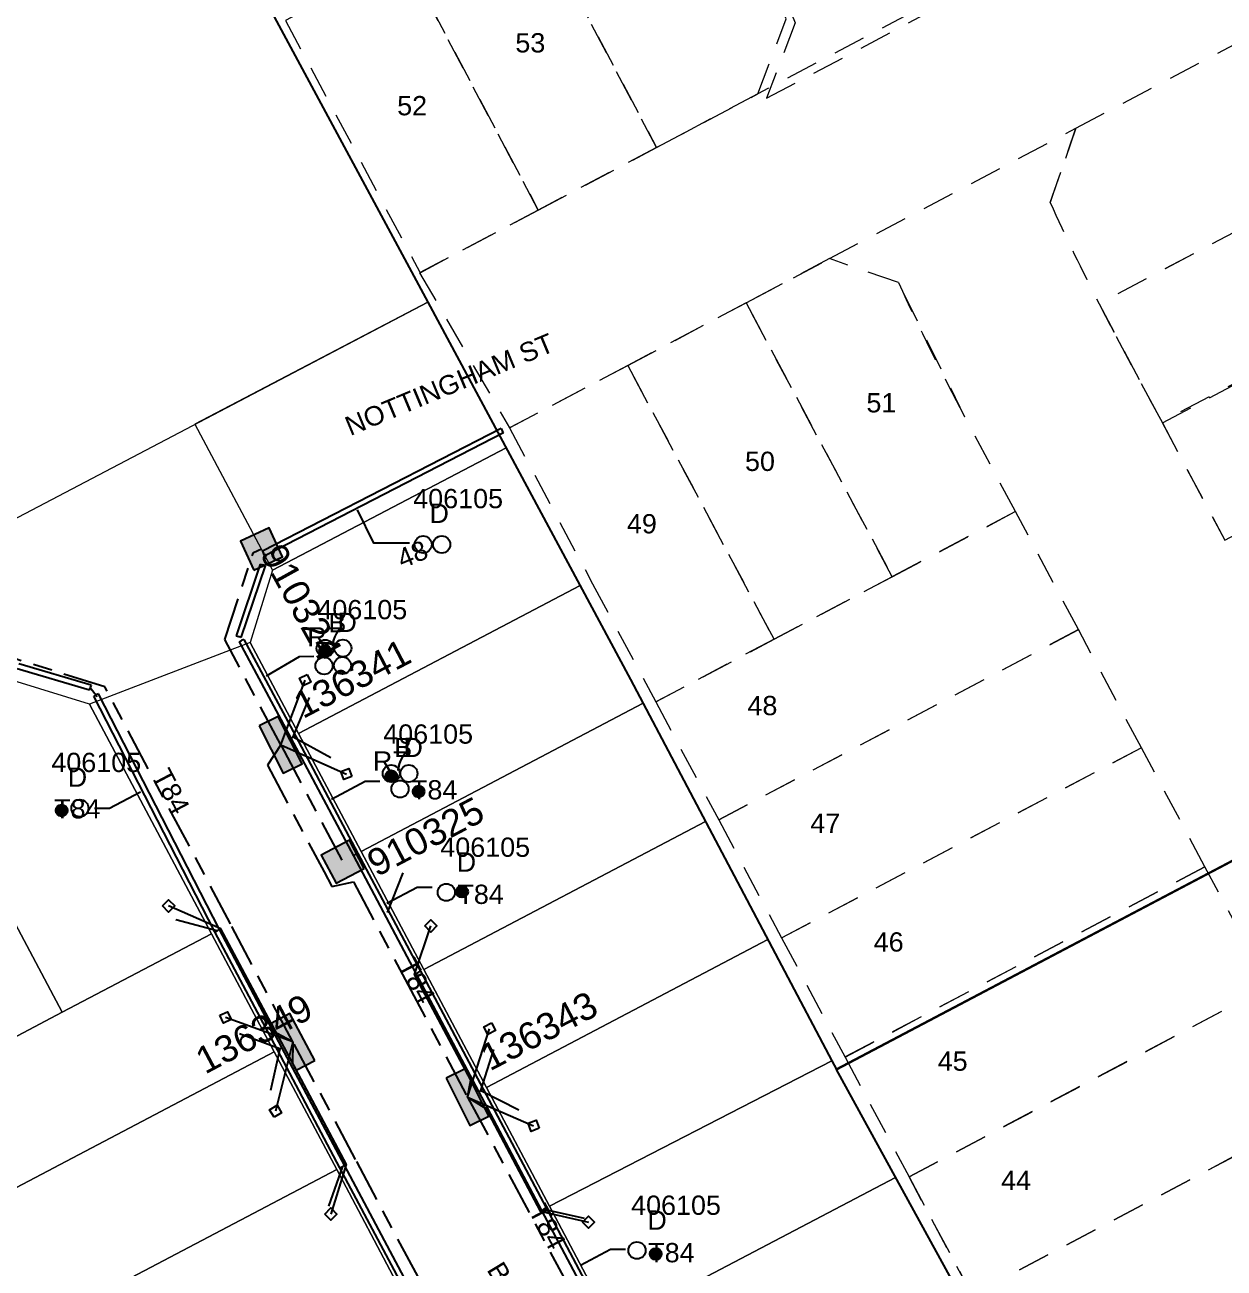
# Model space of a CAD drawing. Header units: metres. Extents: x 303173 to 305738, y 6269065 to 6269981.
# Drawn here: x 303459 to 303571.1, y 6269518.7 to 6269634.8 of the extents above; entities that cross this region are included whole.
import ezdxf
from ezdxf.enums import TextEntityAlignment as Align

# ---------------------------------------------------------------- set-up
doc = ezdxf.new("R2010")
doc.units = ezdxf.units.M
doc.linetypes.add('Cable Exist UG', pattern=[8.2, 4, -1.2, 1.8, -1.2])
doc.linetypes.add('Dash', pattern=[5, 3, -2])
for name, color, linetype, lineweight, transparency in [('Cadastre Developer_SP_EXT', 7, 'Continuous', 5, 0.7), ('Cadastre Land Parcels_SP_EXT', 7, 'Continuous', 5, 0.7), ('Cadastre Roads_SP_EXT', 7, 'Continuous', 5, 0.7)]:
    doc.layers.add(name, color=color, linetype=linetype, lineweight=lineweight, transparency=transparency)
for name, color, linetype in [('Duct_SP_EXT', 7, 'Continuous'), ('Mains_LV_EXT', 7, 'Continuous'), ('Mains_LV_SL_EXT', 7, 'Continuous'), ('Services_SP_EXT', 7, 'Continuous'), ('SupportsUG_SP_LV_EXT', 7, 'Continuous'), ('SupportsUG_SP_LV_SL_EXT', 7, 'Continuous'), ('Trench_SP_EXT', 7, 'Continuous')]:
    doc.layers.add(name, color=color, linetype=linetype)
doc.layers.add('Features_HIDE', color=7, linetype='Continuous', plot=False)
doc.styles.add('COLUMN_LABEL', font='arial.ttf')
doc.styles.add('iecARIAL', font='arial.ttf', dxfattribs={"height": 2})
doc.styles.add('POLE_LABEL', font='arial.ttf')
doc.styles.get("Standard").update_dxf_attribs({"font": 'arial.ttf'})

# ---------------------------------------------------------------- blocks, each defined once
blk = doc.blocks.new('COLUMN_EXT')
blk.add_hatch(color=256).paths.add_polyline_path([(-1.49, 1.48), (-1.49, -1.49), (1.48, -1.49), (1.48, 1.48)])
blk.add_lwpolyline([(-1.49, -1.49), (1.48, -1.49), (1.48, 1.48), (-1.49, 1.48)], close=True)
for tag, height, style, flags, p in [('ASSET_NUM', 2.5, 'COLUMN_LABEL', 8, (2, 2)), ('STRUCTURE_PLANT_NUMBER', 0.2, 'POLE_LABEL', 9, (1.81, 0.03)), ('STREET_CODE', 0.2, 'COLUMN_LABEL', 9, (1.81, -0.2))]:
    blk.add_attdef(tag, text='', height=height, dxfattribs=dict(style=style, flags=flags)).set_placement(p, align=Align.MIDDLE_LEFT)
at = {"flags": 9}
for tag, p in [('COLUMN_TYPE', (1.81, -0.4)), ('OWNED_BY', (1.81, -0.6)), ('STATE', (1.81, -0.8)), ('USAGE', (1.81, -1)), ('LEGEND', (1.81, -1.2)), ('STREETNAME', (1.81, -1.6)), ('SUBURB', (1.81, -1.8)), ('LOCATION', (1.81, -1.4)), ('NOTES', (1.81, -2))]:
    blk.add_attdef(tag, text='', height=0.2, dxfattribs=at).set_placement(p, align=Align.MIDDLE_LEFT)
at = {"flags": 1}
blk.add_attdef('Z', (1.81, -2.35), '', height=0.2, dxfattribs=at)
blk = doc.blocks.new('PILLAR_EXT')
blk.add_hatch(color=256).paths.add_polyline_path([(-2.475, 0.99), (-2.475, -0.99), (2.475, -0.99), (2.475, 0.99)])
blk.add_lwpolyline([(-2.475, -0.99), (2.475, -0.99), (2.475, 0.99), (-2.475, 0.99)], close=True)
at = {"style": 'iecARIAL', "flags": 8}
blk.add_attdef('ASSET_NUM', (1.5, 3.5), '', height=2.5, dxfattribs=at)
for tag, p, flags in [('OWNED_BY', (0, -0.2), 9), ('STATE', (0, -0.4), 9), ('SUPPORT_TYPE', (0, -0.6), 9), ('USAGE', (0, -0.8), 9), ('LEGEND', (0, -1), 9), ('LOCATION', (0, -1.2), 9), ('STREETNAME', (0, -1.8), 9), ('SUBURB', (0, -2), 1), ('NOTES', (0, -1.4), 9), ('PARENT', (0, -1.6), 9)]:
    blk.add_attdef(tag, p, '', height=0.2, dxfattribs=dict(flags=flags))
blk = doc.blocks.new('DUCT_EXT')
blk.add_circle((0, 0.8), 0.8)
at = {"flags": 1}
blk.add_attdef('Z', (0, 0), '', height=0.2, dxfattribs=at)
at = {"flags": 9}
for tag, p in [('DUCT_CODE', (0, 0)), ('XSECT_TYPE', (0, -0.2)), ('STATE', (0, -0.6)), ('FB_REFERENCE', (0, -0.4)), ('NOTES', (0, -0.8))]:
    blk.add_attdef(tag, text='', height=0.2, dxfattribs=at).set_placement(p, align=Align.MIDDLE_LEFT)
blk = doc.blocks.new('CCP_EXT')
at = {"flags": 9}
for tag, p in [('STATE', (0, -1.8)), ('LEGEND', (0, -1.4)), ('LIFE_SUPPORT', (0, -1.6)), ('NOTES', (0, -2))]:
    blk.add_attdef(tag, text='', height=0.2, dxfattribs=at).set_placement(p, align=Align.MIDDLE_LEFT)
blk.add_wipeout([(0, 0.57), (0.57, 0), (0, -0.57), (-0.57, 0)])
blk.add_lwpolyline([(-0.57, 0), (0, 0.57), (0.57, 0), (0, -0.57), (-0.57, 0)])
at = {"flags": 1}
blk.add_attdef('Z', (0, 0), '', height=0.2, dxfattribs=at)
at = {"flags": 9}
for tag, p in [('CCP_TYPE', (0, 0)), ('CONSTRUCTED_VOLTAGE', (0, -0.2)), ('OPERATING_VOLTAGE', (0, -0.6)), ('ORIENTATION', (0, -0.8)), ('OWNED_BY', (0, -1)), ('NO_PHASES', (0, -0.4)), ('USAGE', (0, -1.2))]:
    blk.add_attdef(tag, text='', height=0.2, dxfattribs=at).set_placement(p, align=Align.MIDDLE_LEFT)
blk = doc.blocks.new('CABLE_LARGE_EXT')
h = blk.add_hatch(color=256)
edge = h.paths.add_edge_path()
edge.add_arc((0, 0.55), 0.55, 0, 360)
blk.add_circle((0, 0.55), 0.55)
at = {"flags": 1}
blk.add_attdef('Z', (0, 0), '', height=0.2, dxfattribs=at)
at = {"flags": 9}
for tag, p in [('COND_CODE', (0, 0)), ('STATE', (0, -0.4)), ('XSECT_SIZE', (0, -0.6)), ('FB_REFERENCE', (0, -0.2)), ('NOTES', (0, -0.8))]:
    blk.add_attdef(tag, text='', height=0.2, dxfattribs=at).set_placement(p, align=Align.MIDDLE_LEFT)

msp = doc.modelspace()

# ---------------------------------------------------------------- linework, layer by layer
at = {"layer": 'Cadastre Developer_SP_EXT', "linetype": 'Dash'}
for points in [[(303528.33, 6269628.01), (303551.44, 6269640.23), (303545.24, 6269642.57), (303536.8, 6269662.69), (303522.62, 6269655.19), (303531, 6269635.03), (303528.33, 6269628.01)], [(303521.8, 6269655.58), (303505.57, 6269647), (303518.05, 6269623.39), (303527.5, 6269628.4), (303530.17, 6269635.42), (303521.8, 6269655.58)], [(303505.57, 6269647), (303494.52, 6269641.15), (303507, 6269617.55), (303518.05, 6269623.39), (303505.57, 6269647)], [(303494.52, 6269641.15), (303483.39, 6269635.26), (303495.96, 6269611.7), (303507, 6269617.55), (303494.52, 6269641.15)], [(303591.75, 6269611.78), (303585.87, 6269622.81), (303559.39, 6269608.8), (303565.29, 6269597.66), (303591.75, 6269611.78)], [(303540.64, 6269610.78), (303534.19, 6269613.01), (303526.41, 6269608.89), (303540.06, 6269583.3), (303551.57, 6269589.39), (303546.85, 6269598.22), (303540.64, 6269610.78)], [(303591.75, 6269611.78), (303565.24, 6269597.76), (303571.12, 6269586.73), (303597.64, 6269600.76), (303591.75, 6269611.78)], [(303526.41, 6269608.89), (303515.36, 6269603.04), (303529.02, 6269577.46), (303540.06, 6269583.3), (303526.41, 6269608.89)], [(303515.36, 6269603.04), (303504.31, 6269597.2), (303512.08, 6269582.64), (303517.97, 6269571.61), (303529.02, 6269577.46), (303515.36, 6269603.04)], [(303551.57, 6269589.39), (303540.06, 6269583.3), (303529.02, 6269577.46), (303517.97, 6269571.61), (303523.85, 6269560.58), (303557.45, 6269578.36), (303551.57, 6269589.39)], [(303557.45, 6269578.36), (303523.85, 6269560.58), (303529.73, 6269549.56), (303563.33, 6269567.33), (303557.45, 6269578.36)], [(303563.33, 6269567.33), (303529.73, 6269549.56), (303535.66, 6269538.44), (303569.27, 6269556.22), (303563.33, 6269567.33)], [(303569.27, 6269556.22), (303535.66, 6269538.44), (303541.63, 6269527.25), (303575.24, 6269545.03), (303569.27, 6269556.22)], [(303575.24, 6269545.03), (303541.63, 6269527.25), (303547.52, 6269516.22), (303581.12, 6269534), (303575.24, 6269545.03)], [(303587, 6269522.97), (303581.12, 6269534), (303547.52, 6269516.22), (303553.4, 6269505.2), (303547.52, 6269516.22), (303541.63, 6269527.25), (303547.52, 6269516.22), (303553.4, 6269505.2), (303564.45, 6269511.04), (303575.5, 6269516.89), (303587, 6269522.97)]]:
    msp.add_lwpolyline(points, close=True, dxfattribs=at)
msp.add_lwpolyline([(303573.98, 6269652.99), (303562.93, 6269647.14), (303550.61, 6269640.62), (303527.5, 6269628.4), (303518.05, 6269623.39), (303507, 6269617.55), (303495.92, 6269611.69), (303504.31, 6269597.2), (303515.36, 6269603.04), (303526.41, 6269608.89), (303534.19, 6269613.01), (303557.22, 6269625.19), (303578.57, 6269636.49)], dxfattribs=at)
msp.add_lwpolyline([(303585.87, 6269622.81), (303559.38, 6269608.8), (303559.38, 6269608.8, -0.01241), (303554.81, 6269618.27), (303554.81, 6269618.27), (303557.22, 6269625.19), (303578.57, 6269636.49)], format="xyb", close=True, dxfattribs=at)
msp.add_lwpolyline([(303575.24, 6269545.03), (303569.27, 6269556.22), (303563.33, 6269567.33), (303557.45, 6269578.36), (303551.57, 6269589.39), (303546.85, 6269598.22), (303546.85, 6269598.22, -0.015364), (303540.64, 6269610.78), (303540.64, 6269610.78), (303534.19, 6269613.01), (303557.22, 6269625.19), (303554.81, 6269618.27), (303554.81, 6269618.27, 0.01241), (303559.38, 6269608.8), (303559.38, 6269608.8), (303559.38, 6269608.8), (303559.38, 6269608.8, 0.00405), (303560.97, 6269605.75), (303560.97, 6269605.75), (303565.29, 6269597.66), (303571.12, 6269586.73)], format="xyb", dxfattribs=at)
at = {"layer": 'Cadastre Land Parcels_SP_EXT', "linetype": 'Continuous'}
for points in [[(303318.58, 6269515.47), (303496.67, 6269608.96), (303482.34, 6269635.59), (303449.52, 6269698.43), (303271.16, 6269604.94), (303282.09, 6269584.31), (303294.89, 6269560.17), (303318.58, 6269515.47)], [(303510.91, 6269582.47), (303503.99, 6269595.34), (303482.17, 6269583.9), (303480.09, 6269577.16), (303484.61, 6269568.66), (303510.91, 6269582.47)], [(303516.8, 6269571.48), (303515.63, 6269573.69), (303510.91, 6269582.47), (303484.61, 6269568.66), (303490.46, 6269557.64), (303516.8, 6269571.48)], [(303476.47, 6269549.96), (303465.09, 6269571.4), (303458.32, 6269573.48), (303448.79, 6269568.46), (303462.52, 6269542.62), (303476.47, 6269549.96)], [(303522.62, 6269560.45), (303516.8, 6269571.48), (303490.46, 6269557.64), (303496.3, 6269546.62), (303522.62, 6269560.45)], [(303462.52, 6269542.62), (303448.79, 6269568.46), (303437.32, 6269562.42), (303451.04, 6269536.57), (303462.52, 6269542.62)], [(303528.45, 6269549.42), (303522.62, 6269560.45), (303496.3, 6269546.62), (303502.15, 6269535.61), (303528.45, 6269549.42)], [(303482.32, 6269538.94), (303476.47, 6269549.96), (303462.52, 6269542.62), (303451.04, 6269536.57), (303445.3, 6269533.55), (303451.15, 6269522.53), (303482.32, 6269538.94)], [(303534.43, 6269538.08), (303528.45, 6269549.42), (303502.15, 6269535.61), (303508.05, 6269524.5), (303534.43, 6269538.08)], [(303488.17, 6269527.93), (303482.32, 6269538.94), (303451.15, 6269522.53), (303457, 6269511.52), (303488.17, 6269527.93)], [(303540.37, 6269527.2), (303534.85, 6269537.28), (303534.43, 6269538.08), (303508.05, 6269524.5), (303513.98, 6269513.33), (303540.37, 6269527.2)], [(303494.02, 6269516.91), (303488.17, 6269527.93), (303457, 6269511.52), (303462.84, 6269500.5), (303494.02, 6269516.91)], [(303546.34, 6269516.29), (303540.37, 6269527.2), (303513.98, 6269513.33), (303519.83, 6269502.31), (303546.34, 6269516.29)]]:
    msp.add_lwpolyline(points, close=True, dxfattribs=at)
at = {"layer": 'Cadastre Roads_SP_EXT', "linetype": 'Continuous'}
msp.add_lwpolyline([(303503.99, 6269595.34), (303496.67, 6269608.96), (303474.91, 6269597.54), (303482.17, 6269583.9), (303503.99, 6269595.34)], close=True, dxfattribs=at)
at = {"layer": 'Duct_SP_EXT'}
for p, q in [((303503.52, 6269597.16), (303481.23, 6269585.68)), ((303503.52, 6269597.16), (303503.63, 6269596.95)), ((303503.74, 6269596.73), (303481.45, 6269585.25)), ((303503.74, 6269596.73), (303503.63, 6269596.95)), ((303481.23, 6269585.68), (303481.34, 6269585.47)), ((303481.45, 6269585.25), (303481.34, 6269585.47)), ((303481.02, 6269584.48), (303478.77, 6269577.79)), ((303481.48, 6269584.33), (303479.22, 6269577.64)), ((303481.02, 6269584.48), (303481.25, 6269584.4)), ((303481.48, 6269584.33), (303481.25, 6269584.4)), ((303478.77, 6269577.79), (303479, 6269577.72)), ((303479.22, 6269577.64), (303479, 6269577.72)), ((303479.07, 6269577.22), (303479.28, 6269577.33)), ((303479.49, 6269577.45), (303479.28, 6269577.33)), ((303479.07, 6269577.22), (303483.9, 6269568.23)), ((303465.23, 6269573.18), (303458.48, 6269575.16)), ((303465.09, 6269572.72), (303458.34, 6269574.7)), ((303465.09, 6269572.72), (303465.16, 6269572.95)), ((303465.23, 6269573.18), (303465.16, 6269572.95)), ((303465.49, 6269572.15), (303465.7, 6269572.26)), ((303465.91, 6269572.37), (303465.7, 6269572.26)), ((303483.9, 6269568.23), (303484.11, 6269568.34)), ((303483.9, 6269568.23), (303484.11, 6269568.34)), ((303484.32, 6269568.45), (303484.11, 6269568.34)), ((303484.32, 6269568.45), (303484.11, 6269568.34)), ((303489.73, 6269557.24), (303489.94, 6269557.35)), ((303489.73, 6269557.24), (303489.94, 6269557.35)), ((303489.73, 6269557.24), (303495.57, 6269546.23)), ((303490.15, 6269557.46), (303489.94, 6269557.35)), ((303490.15, 6269557.46), (303489.94, 6269557.35)), ((303476.79, 6269550.12), (303477.01, 6269550.24)), ((303476.8, 6269550.12), (303476.79, 6269550.12)), ((303476.8, 6269550.12), (303477.01, 6269550.24)), ((303477.22, 6269550.35), (303477.01, 6269550.24)), ((303477.22, 6269550.35), (303477.01, 6269550.24)), ((303477.22, 6269550.35), (303477.22, 6269550.35)), ((303495.57, 6269546.23), (303495.78, 6269546.34)), ((303495.99, 6269546.45), (303495.78, 6269546.34)), ((303482.64, 6269539.11), (303482.85, 6269539.22)), ((303482.64, 6269539.11), (303482.85, 6269539.22)), ((303483.06, 6269539.34), (303482.85, 6269539.22)), ((303483.06, 6269539.34), (303482.85, 6269539.22)), ((303501.42, 6269535.22), (303501.63, 6269535.33)), ((303501.42, 6269535.22), (303501.63, 6269535.33)), ((303501.84, 6269535.45), (303501.63, 6269535.33)), ((303501.84, 6269535.45), (303501.63, 6269535.33)), ((303488.48, 6269528.1), (303488.7, 6269528.21)), ((303488.91, 6269528.33), (303488.7, 6269528.21)), ((303494.76, 6269517.32), (303488.91, 6269528.33)), ((303507.31, 6269524.12), (303507.52, 6269524.23)), ((303507.73, 6269524.35), (303507.52, 6269524.23))]:
    msp.add_line(p, q, dxfattribs=at)
for points in [[(303494.98, 6269586.45), (303491.64, 6269586.45), (303490.11, 6269589.55)], [(303486.04, 6269575.84), (303484.67, 6269575.81), (303481.58, 6269574.02)], [(303492.21, 6269564.17), (303490.82, 6269564.16), (303487.69, 6269562.48)], [(303465.54, 6269561.67), (303466.95, 6269561.67), (303469.86, 6269563.21)], [(303497.08, 6269554.27), (303495.69, 6269554.27), (303492.85, 6269552.78)], [(303515.16, 6269520.46), (303513.76, 6269520.46), (303510.93, 6269518.96)]]:
    msp.add_lwpolyline(points, dxfattribs=at)
at = {"layer": 'Features_HIDE', "linetype": 'Continuous'}
for points in [[(303650.57, 6269598.26), (303625.48, 6269645.25), (303688.87, 6269678.65), (303684.94, 6269686.03), (303672.87, 6269708.65), (303661.49, 6269729.99), (303482.33, 6269635.59), (303496.67, 6269608.96), (303515.63, 6269573.69), (303534.43, 6269538.08), (303534.85, 6269537.28), (303650.57, 6269598.26)], [(303757.69, 6269549.63), (303713.94, 6269631.65), (303534.84, 6269537.28), (303553.32, 6269503.55), (303572.31, 6269469.12), (303572.39, 6269468.98), (303579.81, 6269455.53), (303676.48, 6269506.69), (303757.69, 6269549.63)]]:
    msp.add_lwpolyline(points, close=True, dxfattribs=at)
at = {"layer": 'Mains_LV_SL_EXT', "linetype": 'Cable Exist UG'}
msp.add_lwpolyline([(303482.94, 6269567.6), (303477.72, 6269577.45), (303480.39, 6269585.56), (303481.15, 6269585.9)], dxfattribs=at)
at = {"layer": 'Trench_SP_EXT', "linetype": 'Cable Exist UG'}
for points in [[(303465.16, 6269572.95), (303465.8, 6269572.1)], [(303484.11, 6269568.34), (303485.77, 6269572.33)], [(303492.92, 6269551.93), (303494.4, 6269555.73)], [(303477.01, 6269550.24), (303472.88, 6269551.34)], [(303482.85, 6269539.22), (303481.84, 6269534.66)], [(303501.63, 6269535.33), (303502.99, 6269539.6)]]:
    msp.add_lwpolyline(points, dxfattribs=at)

# ---------------------------------------------------------------- block references
at = {"layer": 'Duct_SP_EXT'}
for name, p in [('DUCT_EXT', (303496.25, 6269585.51)), ('DUCT_EXT', (303497.98, 6269585.51)), ('DUCT_EXT', (303487.09, 6269575.81)), ('DUCT_EXT', (303488.74, 6269575.83)), ('CABLE_LARGE_EXT', (303487.09, 6269575.81)), ('DUCT_EXT', (303486.99, 6269574.18)), ('DUCT_EXT', (303488.72, 6269574.21)), ('DUCT_EXT', (303493.27, 6269564.12)), ('DUCT_EXT', (303494.92, 6269564.12)), ('CABLE_LARGE_EXT', (303493.27, 6269564.12)), ('DUCT_EXT', (303494.09, 6269562.68)), ('CABLE_LARGE_EXT', (303495.82, 6269562.69)), ('DUCT_EXT', (303464.19, 6269560.88)), ('CABLE_LARGE_EXT', (303462.48, 6269560.92)), ('DUCT_EXT', (303498.41, 6269553.02)), ('CABLE_LARGE_EXT', (303499.89, 6269553.33)), ('DUCT_EXT', (303516.22, 6269519.58)), ('CABLE_LARGE_EXT', (303517.97, 6269519.5))]:
    msp.add_blockref(name, p, dxfattribs=at)
at = {"layer": 'SupportsUG_SP_LV_EXT'}
ref = msp.add_blockref('PILLAR_EXT', (303482.94, 6269567.6), dxfattribs=dict(at, rotation=296.8338514047771))
ref.add_attrib('ASSET_NUM', '136341', dxfattribs={"layer": '0', "height": 2.5, "rotation": 27.5875, "style": 'iecARIAL'}).set_placement((303484.44, 6269571.1), align=Align.MIDDLE_LEFT)
ref = msp.add_blockref('PILLAR_EXT', (303484.09, 6269539.85), dxfattribs=dict(at, rotation=117.9229821079887))
ref.add_attrib('ASSET_NUM', '136349', dxfattribs={"layer": '0', "height": 2.5, "rotation": 27.923, "style": 'iecARIAL'}).set_placement((303485.59, 6269543.35), align=Align.MIDDLE_RIGHT)
ref = msp.add_blockref('PILLAR_EXT', (303500.4, 6269534.69), dxfattribs=dict(at, rotation=296.449140071287))
ref.add_attrib('ASSET_NUM', '136343', dxfattribs={"layer": '0', "height": 2.5, "rotation": 27.6182, "style": 'iecARIAL'}).set_placement((303501.9, 6269538.19), align=Align.MIDDLE_LEFT)
at = {"layer": 'SupportsUG_SP_LV_SL_EXT'}
ref = msp.add_blockref('COLUMN_EXT', (303481.15, 6269585.9), dxfattribs=dict(at, rotation=24.88879515074152))
ref.add_attrib('ASSET_NUM', '910324', dxfattribs={"layer": '0', "height": 2.5, "rotation": 298.9452, "style": 'COLUMN_LABEL'}).set_placement((303483.15, 6269586.65), align=Align.TOP_LEFT)
ref = msp.add_blockref('COLUMN_EXT', (303488.73, 6269556.68), dxfattribs=dict(at, rotation=117.749963157978))
ref.add_attrib('ASSET_NUM', '910325', dxfattribs={"layer": '0', "height": 2.5, "rotation": 27.75, "style": 'COLUMN_LABEL'}).set_placement((303490.73, 6269557.43), align=Align.TOP_LEFT)

# ---------------------------------------------------------------- texts
at = {"layer": 'Cadastre Developer_SP_EXT'}
for s, p in [('53', (303504.86, 6269632.27)), ('52', (303493.82, 6269626.4)), ('51', (303537.65, 6269598.65)), ('50', (303526.31, 6269593.18)), ('49', (303515.28, 6269587.35)), ('48', (303526.54, 6269570.37)), ('47', (303532.41, 6269559.38)), ('46', (303538.33, 6269548.29)), ('45', (303544.31, 6269537.16)), ('44', (303550.23, 6269526.02))]:
    msp.add_text(s, height=1.8, dxfattribs=at).set_placement(p)
at = {"layer": 'Cadastre Land Parcels_SP_EXT'}
msp.add_text('48', height=1.8, rotation=22.6182, dxfattribs=at).set_placement((303494.3, 6269584.04))
at = {"layer": 'Cadastre Roads_SP_EXT'}
for s, rotation, p in [('NOTTINGHAM ST', 22.6182, (303489.44, 6269596.43)), ('BRINSLEY AVE', 301.132, (303502.14, 6269518.58))]:
    msp.add_text(s, height=1.8, rotation=rotation, dxfattribs=at).set_placement(p)
at = {"layer": 'Duct_SP_EXT'}
for s, p in [('406105', (303495.32, 6269589.7)), ('D', (303496.84, 6269588.32)), ('406105', (303486.37, 6269579.33)), ('B', (303487.39, 6269578.1)), ('D', (303488.24, 6269578.14)), ('R7', (303485.42, 6269576.79)), ('406105', (303492.52, 6269567.71)), ('B', (303493.55, 6269566.45)), ('D', (303494.41, 6269566.46)), ('406105', (303461.52, 6269565.06)), ('R7', (303491.55, 6269565.19)), ('D', (303463.05, 6269563.68)), ('T84', (303495.11, 6269562.5)), ('T84', (303461.78, 6269560.72)), ('406105', (303497.85, 6269557.14)), ('D', (303499.38, 6269555.75)), ('T84', (303499.45, 6269552.74)), ('406105', (303515.67, 6269523.7)), ('D', (303517.19, 6269522.31)), ('T84', (303517.27, 6269519.27))]:
    msp.add_text(s, height=1.8, dxfattribs=at).set_placement(p)
at = {"layer": 'Features_HIDE'}
for rotation, p in [(297.7502, (303470.92, 6269564.76)), (297.7504, (303493.85, 6269547.05)), (297.8161, (303506.05, 6269524.09))]:
    msp.add_text('T84', height=1.8, rotation=rotation, dxfattribs=at).set_placement(p)

# ---------------------------------------------------------------- next in the draw order: block references
at = {"layer": 'Services_SP_EXT'}
for p, rotation in [((303485.23, 6269573.64), 251.6877909584568), ((303489.08, 6269564.87), 155.6877908668676), ((303477.79, 6269542.14), 339.9229819335074), ((303502.46, 6269541.08), 252.2264740427269), ((303482.46, 6269533.38), 75.92298236873906), ((303506.57, 6269532.02), 156.2264737670451)]:
    msp.add_blockref('CCP_EXT', p, dxfattribs=dict(at, rotation=rotation))
for p in [(303472.47, 6269552.55), (303496.96, 6269550.68), (303487.63, 6269523.77), (303511.69, 6269523.02)]:
    msp.add_blockref('CCP_EXT', p, dxfattribs=at)

# ---------------------------------------------------------------- next in the draw order: linework, layer by layer
at = {"layer": 'Cadastre Roads_SP_EXT', "linetype": 'Continuous'}
msp.add_lwpolyline([(303523.96, 6269460.51), (303542.49, 6269470.27), (303535.74, 6269472.35), (303531.53, 6269480.28), (303525.68, 6269491.3), (303519.83, 6269502.31), (303513.98, 6269513.33), (303508.05, 6269524.5), (303502.15, 6269535.61), (303496.3, 6269546.62), (303490.46, 6269557.64), (303484.61, 6269568.66), (303480.09, 6269577.16), (303465.09, 6269571.4), (303476.47, 6269549.96), (303482.32, 6269538.94), (303488.17, 6269527.93), (303494.02, 6269516.91), (303499.87, 6269505.89), (303505.71, 6269494.88), (303511.56, 6269483.86), (303521.62, 6269464.91), (303519.55, 6269458.18), (303523.96, 6269460.51)], close=True, dxfattribs=at)
at = {"layer": 'Duct_SP_EXT'}
for p, q in [((303479.49, 6269577.45), (303484.32, 6269568.45)), ((303476.79, 6269550.12), (303465.49, 6269572.15)), ((303477.22, 6269550.35), (303465.91, 6269572.37)), ((303483.9, 6269568.23), (303489.73, 6269557.24)), ((303484.32, 6269568.45), (303490.15, 6269557.46)), ((303490.15, 6269557.46), (303495.99, 6269546.45)), ((303482.64, 6269539.11), (303476.8, 6269550.12)), ((303483.06, 6269539.34), (303477.22, 6269550.35)), ((303495.57, 6269546.23), (303501.42, 6269535.22)), ((303495.99, 6269546.45), (303501.84, 6269535.45)), ((303488.48, 6269528.1), (303482.64, 6269539.11)), ((303488.91, 6269528.33), (303483.06, 6269539.34)), ((303501.42, 6269535.22), (303507.31, 6269524.12)), ((303501.84, 6269535.45), (303507.73, 6269524.35)), ((303494.33, 6269517.09), (303488.48, 6269528.1)), ((303507.31, 6269524.12), (303513.24, 6269512.95)), ((303507.73, 6269524.35), (303513.66, 6269513.18))]:
    msp.add_line(p, q, dxfattribs=at)
at = {"layer": 'Mains_LV_EXT', "linetype": 'Cable Exist UG'}
for points in [[(303484.09, 6269539.85), (303478.25, 6269550.88), (303478.25, 6269550.88), (303466.52, 6269573.01), (303458.16, 6269575.62), (303447.89, 6269570.24), (303436.41, 6269564.2)], [(303482.94, 6269567.6), (303481.72, 6269565.7), (303481.72, 6269565.7), (303486.99, 6269555.73), (303487.71, 6269554.38), (303489.74, 6269554.8), (303489.74, 6269554.8), (303494.56, 6269545.69), (303500.4, 6269534.69)], [(303507.43, 6269495.9), (303505.74, 6269497.04), (303504.2, 6269499.9), (303504.91, 6269500.67), (303504.91, 6269500.67), (303501.61, 6269506.88), (303495.77, 6269517.9), (303489.93, 6269528.88), (303484.09, 6269539.87)], [(303500.4, 6269534.69), (303511.29, 6269514.28), (303509.81, 6269512.77), (303509.81, 6269512.77), (303510.44, 6269511.56), (303516.27, 6269500.59), (303521.74, 6269490.27), (303523.87, 6269490.5)]]:
    msp.add_lwpolyline(points, dxfattribs=at)
at = {"layer": 'Mains_LV_SL_EXT', "linetype": 'Cable Exist UG'}
msp.add_lwpolyline([(303482.94, 6269567.6), (303488.73, 6269556.68)], dxfattribs=at)
at = {"layer": 'Services_SP_EXT'}
for points in [[(303482.94, 6269567.6), (303485.23, 6269573.64)], [(303482.94, 6269567.6), (303489.08, 6269564.87)], [(303484.09, 6269539.87), (303482.54, 6269540.68), (303482.54, 6269540.68), (303477.36, 6269550.42), (303472.47, 6269552.55)], [(303500.4, 6269534.69), (303500.69, 6269536.29), (303500.69, 6269536.29), (303495.43, 6269546.16), (303496.96, 6269550.68)], [(303484.09, 6269539.85), (303477.79, 6269542.14)], [(303500.4, 6269534.69), (303502.46, 6269541.08)], [(303484.09, 6269539.85), (303482.46, 6269533.38)], [(303484.09, 6269539.85), (303484.04, 6269537.84), (303484.04, 6269537.84), (303489.05, 6269528.4), (303487.63, 6269523.77)], [(303500.4, 6269534.69), (303506.57, 6269532.02)], [(303500.4, 6269534.69), (303502.09, 6269533.64), (303502.09, 6269533.64), (303507.17, 6269524.05), (303511.69, 6269523.02)]]:
    msp.add_lwpolyline(points, dxfattribs=at)
at = {"layer": 'Trench_SP_EXT', "linetype": 'Cable Exist UG'}
for points in [[(303484.11, 6269568.34), (303488.44, 6269565.96)], [(303482.85, 6269539.22), (303478.41, 6269540.85)], [(303501.63, 6269535.33), (303506.21, 6269532.99)], [(303488.7, 6269528.21), (303487.41, 6269524.51)], [(303507.52, 6269524.23), (303511.29, 6269523.39)]]:
    msp.add_lwpolyline(points, dxfattribs=at)

doc.saveas('drawing.dxf')
